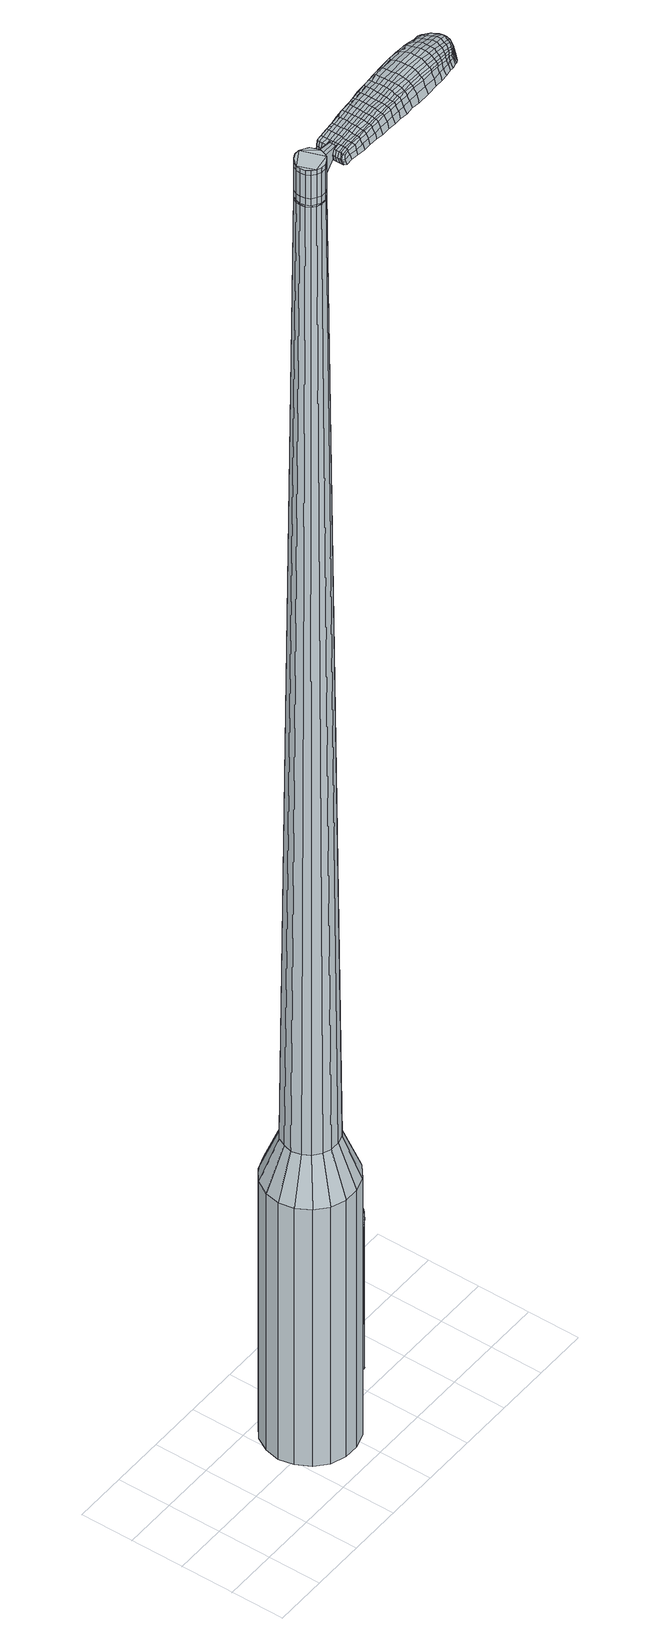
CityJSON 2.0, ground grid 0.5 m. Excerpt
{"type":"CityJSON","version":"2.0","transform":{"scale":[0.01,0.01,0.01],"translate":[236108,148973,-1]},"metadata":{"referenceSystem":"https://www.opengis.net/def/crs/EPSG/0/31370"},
"CityObjects":{
"object1":{"type":"GenericCityObject","attributes":{"cluster":33,"mean_distance_to_centroid":0.275,"new_centroid_x":236109.36,"new_centroid_y":148973.59,"mean_distance_to_camera":11.76,"H1":18.92,"H2":20.02,"Z_final":112.27,"cluster2":-1,"proj_x":236109.27,"proj_y":148979.59,"id_line":63072,"bearing_l":269.21,"distance":6,"orientation":"left","G_obj":359.21},"geometry":[{"type":"MultiSurface","lod":"2","boundaries":[[[0,1,2,3]],[[1,4,5,2]],[[4,6,7,5]],[[6,8,9,7]],[[8,10,11,9]],[[10,12,13,11]],[[12,14,15,13]],[[14,16,17,15]],[[16,18,19,17]],[[18,20,21,19]],[[20,22,23,21]],[[22,24,25,23]],[[24,26,27,25]],[[26,28,29,27]],[[28,30,31,29]],[[30,32,33,31]],[[32,34,35,33]],[[34,0,3,35]],[[36,37,38,39]],[[38,40,41,42]],[[41,43,42]],[[42,44,45,46]],[[45,47,46]],[[46,48,49,50]],[[49,51,50]],[[42,46,50,38]],[[50,52,39,38]],[[53,36,39]],[[2,5,7,35]],[[7,9,11,15]],[[11,13,15]],[[15,17,19,23]],[[19,21,23]],[[23,25,27,31]],[[27,29,31]],[[15,23,31,7]],[[31,33,35,7]],[[3,2,35]],[[1,0,54,55]],[[0,34,56,54]],[[34,32,57,56]],[[32,30,58,57]],[[30,28,59,58]],[[28,26,60,59]],[[26,24,61,60]],[[24,22,62,61]],[[22,20,63,62]],[[20,18,64,63]],[[18,16,65,64]],[[16,14,66,65]],[[14,12,67,66]],[[12,10,68,67]],[[10,8,69,68]],[[8,6,70,69]],[[6,4,71,70]],[[4,1,55,71]],[[55,54,72,73]],[[54,56,74,72]],[[56,57,75,74]],[[57,58,76,75]],[[58,59,77,76]],[[59,60,78,77]],[[60,61,79,78]],[[61,62,80,79]],[[62,63,81,80]],[[63,64,82,81]],[[64,65,83,82]],[[65,66,84,83]],[[66,67,85,84]],[[67,68,86,85]],[[68,69,87,86]],[[69,70,88,87]],[[70,71,89,88]],[[71,55,73,89]],[[90,91,92,93]],[[74,94,91,90]],[[95,96,94,74]],[[97,98,96,95]],[[99,100,98,97]],[[101,102,100,99]],[[79,103,102,101]],[[104,105,103,79]],[[81,106,105,104]],[[107,108,106,81]],[[83,109,108,107]],[[110,111,109,83]],[[85,112,111,110]],[[113,114,112,85]],[[115,116,114,113]],[[88,117,116,115]],[[118,119,117,88]],[[93,92,119,118]],[[120,121,122,123]],[[124,120,123,125]],[[126,124,125,127]],[[128,126,127,129]],[[130,128,129,131]],[[132,130,131,133]],[[134,132,133,135]],[[136,134,135,137]],[[138,136,137,139]],[[140,138,139,141]],[[142,140,141,143]],[[144,142,143,145]],[[146,144,145,147]],[[148,146,147,149]],[[150,148,149,151]],[[152,150,151,153]],[[73,72,90,93]],[[72,74,90]],[[75,95,74]],[[75,76,97,95]],[[76,77,99,97]],[[77,78,101,99]],[[78,79,101]],[[80,104,79]],[[80,81,104]],[[82,107,81]],[[82,83,107]],[[84,110,83]],[[84,85,110]],[[86,113,85]],[[86,87,115,113]],[[87,88,115]],[[89,118,88]],[[89,73,93,118]],[[154,155,92,91]],[[155,156,119,92]],[[156,117,119]],[[157,116,117]],[[157,158,114,116]],[[158,112,114]],[[159,111,112]],[[159,109,111]],[[160,108,109]],[[160,106,108]],[[161,105,106]],[[161,103,105]],[[162,102,103]],[[162,163,100,102]],[[163,164,98,100]],[[164,165,96,98]],[[165,94,96]],[[154,91,94]],[[39,52,152,166]],[[155,154,167,153]],[[53,39,166,121]],[[154,94,122,167]],[[36,53,121,120]],[[94,165,123,122]],[[37,36,120,124]],[[165,164,125,123]],[[38,37,124,126]],[[164,163,127,125]],[[40,38,126,128]],[[163,162,129,127]],[[41,40,128,130]],[[162,103,131,129]],[[43,41,130,132]],[[103,161,133,131]],[[42,43,132,134]],[[161,106,135,133]],[[44,42,134,136]],[[106,160,137,135]],[[45,44,136,138]],[[160,109,139,137]],[[47,45,138,140]],[[109,159,141,139]],[[46,47,140,142]],[[159,112,143,141]],[[48,46,142,144]],[[112,158,145,143]],[[49,48,144,146]],[[158,157,147,145]],[[51,49,146,148]],[[157,117,149,147]],[[50,51,148,150]],[[117,156,151,149]],[[52,50,150,152]],[[156,155,153,151]],[[152,153,168,169]],[[153,167,170,168]],[[167,122,171,170]],[[122,121,172,171]],[[121,166,173,172]],[[166,152,169,173]],[[174,175,176,177]],[[178,174,177,179]],[[174,178,180,181]],[[175,174,181,182]],[[183,184,185,186]],[[187,183,186,188]],[[183,187,189,190]],[[184,183,190,191]],[[192,193,194,195]],[[196,192,195,197]],[[192,196,198,199]],[[193,192,199,200]],[[201,202,203,204]],[[205,201,204,206]],[[201,205,207,208]],[[202,201,208,209]],[[210,211,212,213]],[[214,210,213,215]],[[210,214,216,217]],[[211,210,217,218]],[[219,220,221,222]],[[223,219,222,224]],[[219,223,225,226]],[[220,219,226,227]],[[228,229,230,231]],[[220,228,231,221]],[[228,220,227,232]],[[229,228,232,233]],[[234,235,236,237]],[[229,234,237,230]],[[234,229,233,238]],[[235,234,238,239]],[[240,178,179,241]],[[235,240,241,236]],[[240,235,239,242]],[[178,240,242,180]],[[243,244,245,246]],[[247,243,246,248]],[[243,247,249,250]],[[244,243,250,251]],[[252,253,254,255]],[[244,252,255,245]],[[252,244,251,256]],[[253,252,256,257]],[[258,259,260,261]],[[253,258,261,254]],[[258,253,257,262]],[[259,258,262,263]],[[264,265,266,267]],[[259,264,267,260]],[[264,259,263,268]],[[265,264,268,269]],[[270,175,182,271]],[[265,270,271,266]],[[270,265,269,272]],[[175,270,272,176]],[[273,274,275,276]],[[277,273,276,278]],[[273,277,279,280]],[[274,273,280,281]],[[282,283,284,285]],[[274,282,285,275]],[[282,274,281,286]],[[283,282,286,287]],[[288,289,290,291]],[[283,288,291,284]],[[288,283,287,292]],[[289,288,292,293]],[[294,187,188,295]],[[289,294,295,290]],[[294,289,293,296]],[[187,294,296,189]],[[297,298,299,300]],[[301,297,300,302]],[[297,301,303,304]],[[298,297,304,305]],[[306,307,308,309]],[[298,306,309,299]],[[306,298,305,310]],[[307,306,310,311]],[[312,313,314,315]],[[307,312,315,308]],[[312,307,311,316]],[[313,312,316,317]],[[318,319,320,321]],[[313,318,321,314]],[[318,313,317,322]],[[319,318,322,323]],[[324,184,191,325]],[[319,324,325,320]],[[324,319,323,326]],[[184,324,326,185]],[[327,213,212,328]],[[329,327,328,330]],[[327,329,331,332]],[[213,327,332,215]],[[333,329,330,334]],[[335,333,334,336]],[[333,335,337,338]],[[329,333,338,331]],[[339,335,336,340]],[[341,339,340,342]],[[339,341,343,344]],[[335,339,344,337]],[[345,341,342,346]],[[347,345,346,348]],[[345,347,349,350]],[[341,345,350,343]],[[351,347,348,352]],[[202,351,352,203]],[[351,202,209,353]],[[347,351,353,349]],[[354,355,200,199]],[[356,354,199,198]],[[354,356,357,358]],[[355,354,358,359]],[[360,361,359,358]],[[362,360,358,357]],[[360,362,363,364]],[[361,360,364,365]],[[366,367,365,364]],[[368,366,364,363]],[[366,368,369,370]],[[367,366,370,371]],[[372,373,371,370]],[[374,372,370,369]],[[372,374,207,205]],[[373,372,205,206]],[[375,376,377,378]],[[277,375,378,279]],[[375,277,278,379]],[[376,375,379,380]],[[381,196,197,382]],[[376,381,382,377]],[[381,376,380,383]],[[196,381,383,198]],[[384,385,386,387]],[[223,384,387,225]],[[384,223,224,388]],[[385,384,388,389]],[[390,391,392,393]],[[385,390,393,386]],[[390,385,389,394]],[[391,390,394,395]],[[396,193,200,397]],[[391,396,397,392]],[[396,391,395,398]],[[193,396,398,194]],[[399,400,401,402]],[[181,399,402,182]],[[399,181,180,403]],[[400,399,403,404]],[[405,406,407,408]],[[400,405,408,401]],[[405,400,404,409]],[[406,405,409,410]],[[411,204,203,412]],[[406,411,412,407]],[[411,406,410,413]],[[204,411,413,206]],[[414,415,416,417]],[[186,414,417,188]],[[414,186,185,418]],[[415,414,418,419]],[[420,208,207,421]],[[415,420,421,416]],[[420,415,419,422]],[[208,420,422,209]],[[423,424,425,426]],[[301,423,426,303]],[[423,301,302,427]],[[424,423,427,428]],[[429,214,215,430]],[[424,429,430,425]],[[429,424,428,431]],[[214,429,431,216]],[[432,433,434,435]],[[247,432,435,249]],[[432,247,248,436]],[[433,432,436,437]],[[438,439,440,441]],[[433,438,441,434]],[[438,433,437,442]],[[439,438,442,443]],[[444,211,218,445]],[[439,444,445,440]],[[444,439,443,446]],[[211,444,446,212]],[[447,448,437,436]],[[246,447,436,248]],[[447,246,245,449]],[[448,447,449,450]],[[451,452,443,442]],[[448,451,442,437]],[[451,448,450,453]],[[452,451,453,454]],[[455,328,212,446]],[[452,455,446,443]],[[455,452,454,456]],[[328,455,456,330]],[[457,458,459,460]],[[304,457,460,305]],[[457,304,303,426]],[[458,457,426,425]],[[461,332,331,462]],[[458,461,462,459]],[[461,458,425,430]],[[332,461,430,215]],[[463,464,450,449]],[[255,463,449,245]],[[463,255,254,465]],[[464,463,465,466]],[[467,468,454,453]],[[464,467,453,450]],[[467,464,466,469]],[[468,467,469,470]],[[471,334,330,456]],[[468,471,456,454]],[[471,468,470,472]],[[334,471,472,336]],[[473,474,475,476]],[[310,473,476,311]],[[473,310,305,460]],[[474,473,460,459]],[[477,338,337,478]],[[474,477,478,475]],[[477,474,459,462]],[[338,477,462,331]],[[479,480,466,465]],[[261,479,465,254]],[[479,261,260,481]],[[480,479,481,482]],[[483,484,470,469]],[[480,483,469,466]],[[483,480,482,485]],[[484,483,485,486]],[[487,340,336,472]],[[484,487,472,470]],[[487,484,486,488]],[[340,487,488,342]],[[489,490,491,492]],[[316,489,492,317]],[[489,316,311,476]],[[490,489,476,475]],[[493,344,343,494]],[[490,493,494,491]],[[493,490,475,478]],[[344,493,478,337]],[[495,496,482,481]],[[267,495,481,260]],[[495,267,266,497]],[[496,495,497,498]],[[499,500,486,485]],[[496,499,485,482]],[[499,496,498,501]],[[500,499,501,502]],[[503,346,342,488]],[[500,503,488,486]],[[503,500,502,504]],[[346,503,504,348]],[[505,506,507,508]],[[322,505,508,323]],[[505,322,317,492]],[[506,505,492,491]],[[509,350,349,510]],[[506,509,510,507]],[[509,506,491,494]],[[350,509,494,343]],[[511,512,498,497]],[[271,511,497,266]],[[511,271,182,402]],[[512,511,402,401]],[[513,514,502,501]],[[512,513,501,498]],[[513,512,401,408]],[[514,513,408,407]],[[515,352,348,504]],[[514,515,504,502]],[[515,514,407,412]],[[352,515,412,203]],[[516,517,419,418]],[[326,516,418,185]],[[516,326,323,508]],[[517,516,508,507]],[[518,353,209,422]],[[517,518,422,419]],[[518,517,507,510]],[[353,518,510,349]],[[519,520,380,379]],[[276,519,379,278]],[[519,276,275,521]],[[520,519,521,522]],[[523,356,198,383]],[[520,523,383,380]],[[523,520,522,524]],[[356,523,524,357]],[[525,526,527,528]],[[226,525,528,227]],[[525,226,225,387]],[[526,525,387,386]],[[529,530,531,532]],[[526,529,532,527]],[[529,526,386,393]],[[530,529,393,392]],[[533,355,359,534]],[[530,533,534,531]],[[533,530,392,397]],[[355,533,397,200]],[[535,536,522,521]],[[285,535,521,275]],[[535,285,284,537]],[[536,535,537,538]],[[539,362,357,524]],[[536,539,524,522]],[[539,536,538,540]],[[362,539,540,363]],[[541,542,543,544]],[[232,541,544,233]],[[541,232,227,528]],[[542,541,528,527]],[[545,546,547,548]],[[542,545,548,543]],[[545,542,527,532]],[[546,545,532,531]],[[549,361,365,550]],[[546,549,550,547]],[[549,546,531,534]],[[361,549,534,359]],[[551,552,538,537]],[[291,551,537,284]],[[551,291,290,553]],[[552,551,553,554]],[[555,368,363,540]],[[552,555,540,538]],[[555,552,554,556]],[[368,555,556,369]],[[557,558,559,560]],[[238,557,560,239]],[[557,238,233,544]],[[558,557,544,543]],[[561,562,563,564]],[[558,561,564,559]],[[561,558,543,548]],[[562,561,548,547]],[[565,367,371,566]],[[562,565,566,563]],[[565,562,547,550]],[[367,565,550,365]],[[567,568,554,553]],[[295,567,553,290]],[[567,295,188,417]],[[568,567,417,416]],[[569,374,369,556]],[[568,569,556,554]],[[569,568,416,421]],[[374,569,421,207]],[[570,571,404,403]],[[242,570,403,180]],[[570,242,239,560]],[[571,570,560,559]],[[572,573,410,409]],[[571,572,409,404]],[[572,571,559,564]],[[573,572,564,563]],[[574,373,206,413]],[[573,574,413,410]],[[574,573,563,566]],[[373,574,566,371]],[[575,576,577,578]],[[578,577,579,580]],[[581,579,577,582]],[[582,577,576,583]],[[584,585,586,587]],[[587,586,588,589]],[[590,588,586,591]],[[591,586,585,592]],[[593,594,595,596]],[[596,595,597,598]],[[599,597,595,600]],[[600,595,594,601]],[[602,603,604,605]],[[605,604,606,607]],[[608,606,604,609]],[[609,604,603,610]],[[611,612,613,614]],[[614,613,615,616]],[[617,615,613,618]],[[618,613,612,619]],[[620,621,622,623]],[[623,622,624,625]],[[626,624,622,627]],[[627,622,621,628]],[[629,630,631,632]],[[632,631,621,620]],[[628,621,631,633]],[[633,631,630,634]],[[635,636,637,638]],[[638,637,630,629]],[[634,630,637,639]],[[639,637,636,640]],[[580,579,641,642]],[[642,641,636,635]],[[640,636,641,643]],[[643,641,579,581]],[[644,645,646,647]],[[647,646,648,649]],[[650,648,646,651]],[[651,646,645,652]],[[653,654,655,656]],[[656,655,645,644]],[[652,645,655,657]],[[657,655,654,658]],[[659,660,661,662]],[[662,661,654,653]],[[658,654,661,663]],[[663,661,660,664]],[[665,666,667,668]],[[668,667,660,659]],[[664,660,667,669]],[[669,667,666,670]],[[583,576,671,672]],[[672,671,666,665]],[[670,666,671,673]],[[673,671,576,575]],[[674,675,676,677]],[[677,676,678,679]],[[680,678,676,681]],[[681,676,675,682]],[[683,684,685,686]],[[686,685,675,674]],[[682,675,685,687]],[[687,685,684,688]],[[689,690,691,692]],[[692,691,684,683]],[[688,684,691,693]],[[693,691,690,694]],[[589,588,695,696]],[[696,695,690,689]],[[694,690,695,697]],[[697,695,588,590]],[[698,699,700,701]],[[701,700,702,703]],[[704,702,700,705]],[[705,700,699,706]],[[707,708,709,710]],[[710,709,699,698]],[[706,699,709,711]],[[711,709,708,712]],[[713,714,715,716]],[[716,715,708,707]],[[712,708,715,717]],[[717,715,714,718]],[[719,720,721,722]],[[722,721,714,713]],[[718,714,721,723]],[[723,721,720,724]],[[592,585,725,726]],[[726,725,720,719]],[[724,720,725,727]],[[727,725,585,584]],[[611,614,728,729]],[[729,728,730,731]],[[732,730,728,733]],[[733,728,614,616]],[[731,730,734,735]],[[735,734,736,737]],[[738,736,734,739]],[[739,734,730,732]],[[737,736,740,741]],[[741,740,742,743]],[[744,742,740,745]],[[745,740,736,738]],[[743,742,746,747]],[[747,746,748,749]],[[750,748,746,751]],[[751,746,742,744]],[[749,748,752,753]],[[753,752,603,602]],[[610,603,752,754]],[[754,752,748,750]],[[601,755,756,600]],[[600,756,757,599]],[[758,757,756,759]],[[759,756,755,760]],[[760,761,762,759]],[[759,762,763,758]],[[764,763,762,765]],[[765,762,761,766]],[[766,767,768,765]],[[765,768,769,764]],[[770,769,768,771]],[[771,768,767,772]],[[772,773,774,771]],[[771,774,775,770]],[[608,775,774,606]],[[606,774,773,607]],[[776,777,778,779]],[[779,778,678,680]],[[679,678,778,780]],[[780,778,777,781]],[[598,597,782,783]],[[783,782,777,776]],[[781,777,782,784]],[[784,782,597,599]],[[785,786,787,788]],[[788,787,624,626]],[[625,624,787,789]],[[789,787,786,790]],[[791,792,793,794]],[[794,793,786,785]],[[790,786,793,795]],[[795,793,792,796]],[[601,594,797,798]],[[798,797,792,791]],[[796,792,797,799]],[[799,797,594,593]],[[800,801,802,803]],[[803,802,582,583]],[[581,582,802,804]],[[804,802,801,805]],[[806,807,808,809]],[[809,808,801,800]],[[805,801,808,810]],[[810,808,807,811]],[[602,605,812,813]],[[813,812,807,806]],[[811,807,812,814]],[[814,812,605,607]],[[815,816,817,818]],[[818,817,587,589]],[[584,587,817,819]],[[819,817,816,820]],[[608,609,821,822]],[[822,821,816,815]],[[820,816,821,823]],[[823,821,609,610]],[[824,825,826,827]],[[827,826,702,704]],[[702,826,703]],[[703,826,825,828]],[[616,615,829,830]],[[830,829,825,824]],[[828,825,829,831]],[[831,829,615,617]],[[832,833,834]],[[834,833,648,650]],[[649,648,833,835]],[[835,833,832,836]],[[837,838,839,840]],[[840,839,832,834]],[[836,832,839,841]],[[841,839,838,842]],[[619,612,843,844]],[[844,843,838,837]],[[842,838,843,845]],[[845,843,612,611]],[[836,846,847,835]],[[835,847,647,649]],[[644,647,847,848]],[[847,846,848]],[[842,849,850,841]],[[841,850,846,836]],[[848,846,850,851]],[[851,850,849,852]],[[611,729,853,845]],[[845,853,849,842]],[[852,849,853,854]],[[854,853,729,731]],[[855,856,857,858]],[[858,857,705,706]],[[704,705,857,827]],[[827,857,856,824]],[[732,733,859,860]],[[860,859,856,855]],[[824,856,859,830]],[[830,859,733,616]],[[861,862,848]],[[848,862,656,644]],[[653,656,862,863]],[[863,862,861,864]],[[852,865,866,851]],[[851,866,861,848]],[[864,861,866,867]],[[867,866,865,868]],[[731,735,869,854]],[[854,869,865,852]],[[868,865,869,870]],[[870,869,735,737]],[[871,872,873,874]],[[874,873,711,712]],[[706,711,873,858]],[[858,873,872,855]],[[738,739,875,876]],[[876,875,872,871]],[[855,872,875,860]],[[860,875,739,732]],[[864,877,878,863]],[[863,878,662,653]],[[659,662,878,879]],[[879,878,877,880]],[[868,881,882,867]],[[867,882,877,864]],[[880,877,882,883]],[[883,882,881,884]],[[737,741,885,870]],[[870,885,881,868]],[[884,881,885,886]],[[886,885,741,743]],[[887,888,889,890]],[[890,889,717,718]],[[712,717,889,874]],[[874,889,888,871]],[[744,745,891,892]],[[892,891,888,887]],[[871,888,891,876]],[[876,891,745,738]],[[880,893,894,879]],[[879,894,668,659]],[[665,668,894,895]],[[895,894,893,896]],[[884,897,898,883]],[[883,898,893,880]],[[896,893,898,899]],[[899,898,897,900]],[[743,747,901,886]],[[886,901,897,884]],[[900,897,901,902]],[[902,901,747,749]],[[903,904,905,906]],[[906,905,723,724]],[[718,723,905,890]],[[890,905,904,887]],[[750,751,907,908]],[[908,907,904,903]],[[887,904,907,892]],[[892,907,751,744]],[[896,909,910,895]],[[895,910,672,665]],[[583,672,910,803]],[[803,910,909,800]],[[900,911,912,899]],[[899,912,909,896]],[[800,909,912,809]],[[809,912,911,806]],[[749,753,913,902]],[[902,913,911,900]],[[806,911,913,813]],[[813,913,753,602]],[[820,914,915,819]],[[819,915,727,584]],[[724,727,915,906]],[[906,915,914,903]],[[610,754,916,823]],[[823,916,914,820]],[[903,914,916,908]],[[908,916,754,750]],[[781,917,918,780]],[[780,918,677,679]],[[674,677,918,919]],[[919,918,917,920]],[[599,757,921,784]],[[784,921,917,781]],[[920,917,921,922]],[[922,921,757,758]],[[923,924,925,926]],[[926,925,627,628]],[[626,627,925,788]],[[788,925,924,785]],[[927,928,929,930]],[[930,929,924,923]],[[785,924,929,794]],[[794,929,928,791]],[[760,755,931,932]],[[932,931,928,927]],[[791,928,931,798]],[[798,931,755,601]],[[920,933,934,919]],[[919,934,686,674]],[[683,686,934,935]],[[935,934,933,936]],[[758,763,937,922]],[[922,937,933,920]],[[936,933,937,938]],[[938,937,763,764]],[[939,940,941,942]],[[942,941,633,634]],[[628,633,941,926]],[[926,941,940,923]],[[943,944,945,946]],[[946,945,940,939]],[[923,940,945,930]],[[930,945,944,927]],[[766,761,947,948]],[[948,947,944,943]],[[927,944,947,932]],[[932,947,761,760]],[[936,949,950,935]],[[935,950,692,683]],[[689,692,950,951]],[[951,950,949,952]],[[764,769,953,938]],[[938,953,949,936]],[[952,949,953,954]],[[954,953,769,770]],[[955,956,957,958]],[[958,957,639,640]],[[634,639,957,942]],[[942,957,956,939]],[[959,960,961,962]],[[962,961,956,955]],[[939,956,961,946]],[[946,961,960,943]],[[772,767,963,964]],[[964,963,960,959]],[[943,960,963,948]],[[948,963,767,766]],[[952,965,966,951]],[[951,966,696,689]],[[589,696,966,818]],[[818,966,965,815]],[[770,775,967,954]],[[954,967,965,952]],[[815,965,967,822]],[[822,967,775,608]],[[805,968,969,804]],[[804,969,643,581]],[[640,643,969,958]],[[958,969,968,955]],[[811,970,971,810]],[[810,971,968,805]],[[955,968,971,962]],[[962,971,970,959]],[[607,773,972,814]],[[814,972,970,811]],[[959,970,972,964]],[[964,972,773,772]],[[575,578,177,176]],[[578,580,179,177]],[[590,591,190,189]],[[591,592,191,190]],[[593,596,195,194]],[[596,598,197,195]],[[617,618,217,216]],[[618,619,218,217]],[[620,623,222,221]],[[623,625,224,222]],[[629,632,231,230]],[[632,620,221,231]],[[635,638,237,236]],[[638,629,230,237]],[[580,642,241,179]],[[642,635,236,241]],[[650,651,250,249]],[[651,652,251,250]],[[652,657,256,251]],[[657,658,257,256]],[[658,663,262,257]],[[663,664,263,262]],[[664,669,268,263]],[[669,670,269,268]],[[670,673,272,269]],[[673,575,176,272]],[[680,681,280,279]],[[681,682,281,280]],[[682,687,286,281]],[[687,688,287,286]],[[688,693,292,287]],[[693,694,293,292]],[[694,697,296,293]],[[697,590,189,296]],[[698,701,300,299]],[[701,703,302,300]],[[707,710,309,308]],[[710,698,299,309]],[[713,716,315,314]],[[716,707,308,315]],[[719,722,321,320]],[[722,713,314,321]],[[592,726,325,191]],[[726,719,320,325]],[[776,779,378,377]],[[779,680,279,378]],[[598,783,382,197]],[[783,776,377,382]],[[625,789,388,224]],[[789,790,389,388]],[[790,795,394,389]],[[795,796,395,394]],[[796,799,398,395]],[[799,593,194,398]],[[703,427,302]],[[703,828,428,427]],[[828,831,431,428]],[[831,617,216,431]],[[834,435,434]],[[834,650,249,435]],[[837,840,441,440]],[[840,834,434,441]],[[619,844,445,218]],[[844,837,440,445]],[[973,974,975,976]],[[977,978,976,975]],[[979,980,981,982]],[[983,984,985,986]],[[974,987,988,975]],[[989,977,975,988]],[[990,979,982,991]],[[992,993,984,983]],[[987,994,995,988]],[[995,996,989,988]],[[997,990,991,998]],[[999,993,992,1000]],[[994,1001,1002,995]],[[1002,1003,996,995]],[[1004,997,998,1005]],[[1006,999,1000,1007]],[[1008,1009,1010,1011]],[[1012,1013,1009,1008]],[[1012,1014,1015,1013]],[[1014,1016,1017,1015]],[[1018,1019,1020,1021]],[[1022,1023,1019,1018]],[[1024,1025,1023,1022]],[[1026,1027,1025,1024]],[[1021,1010,1009,1018]],[[1018,1009,1013,1022]],[[1013,1015,1024,1022]],[[1015,1017,1026,1024]],[[982,981,978,977]],[[991,982,977,989]],[[996,998,991,989]],[[1003,1005,998,996]],[[983,986,980,979]],[[992,983,979,990]],[[1000,992,990,997]],[[1007,1000,997,1004]],[[984,1008,1011,985]],[[993,1012,1008,984]],[[1014,1012,993,999]],[[1016,1014,999,1006]],[[1028,1029,1030,1031]],[[1030,1032,1033,1034]],[[1030,1034,1035,1036]],[[1030,1036,1031]],[[1037,1028,1031,1038]],[[1039,1038,1031,1040]],[[1041,1040,1031]],[[1042,1030,1029,1043]],[[1044,1042,1043,1045]],[[1046,1044,1045,1047]],[[1048,1046,1047,1049]],[[1050,1048,1049,1051]],[[1051,1052,1053,1054]],[[1051,1054,1055,1056]],[[1051,1056,1057,1058]],[[1057,1059,1060,1061]],[[1057,1061,1062,1063]],[[1057,1063,1058]],[[1051,1058,1050]],[[1064,1065,1029,1028]],[[1066,1067,1032,1030]],[[1068,1069,1041,1031]],[[1065,1070,1043,1029]],[[1071,1066,1030,1042]],[[1070,1072,1045,1043]],[[1073,1071,1042,1044]],[[1072,1074,1047,1045]],[[1075,1073,1044,1046]],[[1074,1076,1049,1047]],[[1077,1075,1046,1048]],[[1076,1078,1051,1049]],[[1079,1077,1048,1050]],[[1078,1080,1052,1051]],[[1081,1082,1059,1057]],[[1083,1079,1050,1058]],[[1053,1052,1080,1084]],[[1054,1053,1084,1085]],[[1055,1054,1085,1086]],[[1056,1055,1086,1087]],[[1057,1056,1087,1081]],[[1088,1064,1028,1037]],[[1089,1088,1037,1038]],[[1090,1089,1038,1039]],[[1091,1090,1039,1040]],[[1069,1091,1040,1041]],[[1033,1032,1067,1092]],[[1060,1059,1082,1093]],[[1034,1033,1092,1094]],[[1035,1034,1094,1095]],[[1036,1035,1095,1096]],[[1031,1036,1096,1068]],[[1061,1060,1093,1097]],[[1062,1061,1097,1098]],[[1063,1062,1098,1099]],[[1058,1063,1099,1083]]]}]}
},
"vertices":[
[180,60,384],[177,45,384],[177,45,96],[180,60,96],[170,33,384],[170,33,96],[158,23,384],[158,23,96],[144,19,384],[144,19,96],[130,19,384],[130,19,96],[116,24,384],[116,24,96],[105,34,384],[105,34,96],[98,47,384],[98,47,96],[95,61,384],[95,61,96],[98,75,384],[98,75,96],[105,88,384],[105,88,96],[117,97,384],[117,97,96],[131,102,384],[131,102,96],[145,102,384],[145,102,96],[159,97,384],[159,97,96],[170,87,384],[170,87,96],[177,74,384],[177,74,96],[148,69,1524],[144,72,1524],[140,74,1524],[151,60,1524],[135,74,1524],[131,72,1524],[125,65,1524],[127,69,1524],[124,61,1524],[125,56,1524],[131,49,1524],[127,52,1524],[135,47,1524],[140,47,1524],[148,52,1524],[144,49,1524],[150,56,1524],[150,65,1524],[163,60,429],[161,51,429],[161,69,429],[157,76,429],[150,82,429],[142,85,429],[133,85,429],[125,82,429],[118,77,429],[114,69,429],[112,61,429],[114,52,429],[118,45,429],[125,39,429],[133,36,429],[142,36,429],[150,38,429],[157,44,429],[151,60,1483],[150,56,1483],[150,65,1483],[148,69,1483],[144,72,1483],[140,74,1483],[135,74,1483],[131,72,1483],[127,69,1483],[125,65,1483],[124,61,1483],[125,56,1483],[127,52,1483],[131,49,1483],[135,47,1483],[140,47,1483],[144,49,1483],[148,52,1483],[150,60,1483],[150,60,1485],[149,56,1485],[149,56,1483],[150,65,1485],[147,69,1483],[147,69,1485],[144,71,1483],[144,71,1485],[140,73,1483],[140,73,1485],[135,73,1483],[135,73,1485],[131,72,1485],[128,69,1483],[128,69,1485],[125,65,1485],[125,61,1483],[125,61,1485],[125,56,1485],[128,52,1483],[128,52,1485],[131,49,1485],[135,48,1483],[135,48,1485],[140,48,1483],[140,48,1485],[144,49,1485],[147,52,1483],[147,52,1485],[148,69,1519],[150,65,1519],[150,65,1493],[148,69,1493],[144,72,1519],[144,72,1493],[140,74,1519],[140,74,1493],[135,74,1519],[135,74,1493],[131,72,1519],[131,72,1493],[127,69,1519],[127,69,1493],[125,65,1519],[125,65,1493],[124,61,1519],[124,61,1493],[125,56,1519],[125,56,1493],[127,52,1519],[127,52,1493],[131,49,1519],[131,49,1493],[135,47,1519],[135,47,1493],[140,47,1519],[140,47,1493],[144,49,1519],[144,49,1493],[148,52,1519],[148,52,1493],[150,56,1519],[150,56,1493],[151,60,1485],[150,56,1485],[148,52,1485],[140,47,1485],[135,47,1485],[127,52,1485],[124,61,1485],[127,69,1485],[135,74,1485],[140,74,1485],[144,72,1485],[148,69,1485],[151,60,1519],[151,60,1493],[170,57,1513],[170,57,1518],[170,60,1513],[170,63,1513],[170,63,1518],[170,60,1518],[243,39,1519],[236,40,1518],[238,38,1509],[245,38,1510],[252,39,1519],[253,37,1510],[251,41,1526],[242,41,1525],[235,41,1525],[244,78,1519],[237,78,1518],[236,76,1525],[243,76,1525],[253,78,1519],[252,77,1526],[254,80,1510],[246,79,1510],[238,79,1509],[317,59,1519],[317,56,1519],[318,56,1513],[318,59,1513],[316,63,1519],[317,64,1513],[315,63,1524],[316,59,1524],[316,56,1524],[243,60,1530],[236,60,1529],[236,57,1529],[243,57,1530],[252,60,1531],[252,57,1531],[252,64,1530],[243,64,1530],[236,64,1529],[163,61,1512],[162,59,1512],[164,59,1517],[164,61,1517],[163,64,1512],[164,64,1517],[163,65,1506],[163,61,1506],[163,58,1506],[303,40,1519],[299,40,1519],[300,38,1512],[304,39,1512],[305,41,1518],[306,39,1512],[304,41,1522],[302,41,1523],[299,41,1524],[295,39,1519],[289,39,1519],[290,37,1512],[296,38,1512],[294,40,1524],[288,40,1525],[283,39,1519],[275,38,1519],[276,37,1511],[284,37,1511],[282,40,1526],[274,40,1526],[264,39,1519],[265,37,1510],[263,40,1526],[170,45,1513],[177,44,1513],[177,45,1518],[169,46,1517],[164,45,1512],[165,46,1516],[165,44,1506],[171,44,1507],[178,43,1507],[185,43,1514],[192,43,1515],[191,44,1520],[184,45,1519],[186,42,1507],[193,42,1507],[200,42,1515],[207,42,1516],[206,43,1522],[199,44,1521],[201,41,1508],[208,40,1508],[215,41,1517],[222,41,1517],[221,42,1524],[214,43,1523],[216,40,1508],[223,39,1509],[229,40,1518],[228,42,1524],[230,39,1509],[304,76,1519],[301,76,1519],[300,75,1524],[304,74,1523],[306,75,1518],[306,74,1522],[307,76,1512],[305,77,1512],[302,77,1512],[296,77,1519],[290,77,1519],[289,76,1525],[295,75,1524],[297,78,1512],[291,79,1512],[284,78,1519],[276,78,1519],[275,77,1526],[283,76,1526],[285,79,1511],[277,79,1511],[265,78,1519],[264,77,1526],[266,80,1510],[170,75,1513],[178,75,1513],[179,76,1507],[171,76,1507],[165,74,1512],[166,75,1506],[166,74,1516],[170,74,1517],[177,74,1518],[185,76,1514],[193,76,1515],[194,77,1507],[186,77,1507],[185,74,1519],[192,75,1520],[200,76,1515],[208,77,1516],[209,78,1508],[202,78,1508],[200,75,1521],[207,75,1522],[215,77,1517],[223,77,1517],[224,79,1509],[216,78,1508],[214,75,1523],[222,76,1524],[230,78,1518],[231,79,1509],[229,76,1524],[169,61,1519],[169,59,1519],[177,61,1520],[177,58,1520],[177,64,1520],[169,64,1519],[184,61,1522],[184,58,1522],[191,61,1523],[191,58,1523],[192,64,1523],[184,64,1521],[199,61,1524],[199,58,1524],[206,61,1525],[206,58,1525],[206,64,1525],[199,64,1524],[214,61,1526],[214,58,1526],[221,61,1527],[221,57,1527],[221,64,1527],[214,64,1526],[228,60,1528],[228,57,1528],[229,64,1528],[313,59,1527],[313,56,1527],[312,63,1526],[307,64,1527],[308,60,1528],[308,56,1528],[302,60,1529],[302,56,1529],[301,64,1528],[294,64,1530],[294,60,1530],[294,56,1530],[287,60,1531],[287,56,1531],[287,64,1530],[278,64,1531],[278,60,1531],[278,56,1531],[265,60,1531],[265,57,1531],[265,64,1531],[308,74,1518],[311,72,1519],[312,73,1513],[309,75,1513],[307,73,1523],[309,71,1523],[314,68,1519],[315,68,1513],[312,68,1524],[307,41,1518],[309,43,1518],[308,44,1523],[306,42,1523],[308,40,1513],[310,42,1513],[312,46,1519],[315,49,1519],[313,49,1524],[311,46,1523],[313,45,1513],[315,48,1513],[316,52,1519],[315,52,1524],[317,52,1513],[242,43,1528],[242,44,1528],[235,45,1528],[235,43,1527],[251,42,1528],[251,44,1529],[243,47,1529],[243,50,1530],[236,51,1529],[235,48,1528],[252,47,1529],[252,50,1530],[243,54,1530],[236,54,1529],[252,53,1531],[243,75,1528],[243,73,1529],[252,73,1529],[252,75,1528],[236,75,1527],[236,72,1528],[243,69,1529],[252,69,1530],[236,68,1528],[163,73,1512],[163,71,1512],[164,71,1517],[164,73,1517],[164,74,1506],[164,72,1506],[163,68,1512],[164,68,1517],[164,68,1506],[162,47,1512],[162,48,1512],[163,47,1506],[163,46,1506],[163,47,1517],[164,49,1517],[162,51,1512],[162,53,1512],[163,53,1506],[163,50,1506],[164,51,1517],[164,54,1517],[162,56,1512],[163,56,1506],[164,56,1517],[169,47,1519],[169,49,1519],[176,47,1520],[176,48,1520],[169,51,1519],[169,53,1519],[176,51,1520],[176,53,1520],[169,56,1519],[176,56,1520],[169,73,1519],[169,71,1519],[177,71,1520],[177,73,1520],[169,67,1519],[177,68,1520],[184,46,1521],[184,48,1521],[191,46,1522],[191,47,1522],[184,50,1521],[184,53,1521],[191,50,1522],[191,53,1523],[184,56,1522],[191,55,1523],[184,73,1521],[184,71,1521],[192,71,1522],[192,73,1522],[184,68,1521],[192,68,1522],[199,45,1523],[199,47,1523],[206,45,1524],[206,47,1524],[199,49,1523],[199,52,1524],[206,49,1525],[206,52,1525],[199,55,1524],[206,55,1525],[199,74,1523],[199,71,1523],[207,72,1524],[207,74,1524],[199,68,1524],[206,68,1525],[213,44,1525],[213,46,1525],[221,44,1526],[221,46,1526],[213,49,1526],[214,52,1526],[221,48,1527],[221,51,1527],[214,55,1526],[221,54,1527],[214,74,1525],[214,72,1525],[221,72,1526],[221,74,1526],[214,68,1526],[221,68,1527],[228,43,1527],[228,45,1527],[228,48,1527],[228,51,1528],[228,54,1528],[229,74,1527],[229,72,1527],[229,68,1528],[305,73,1525],[307,71,1525],[301,74,1526],[303,72,1526],[310,68,1526],[305,68,1527],[304,42,1525],[306,44,1525],[302,44,1526],[300,42,1525],[308,46,1525],[310,49,1526],[306,49,1527],[304,46,1526],[312,52,1526],[307,52,1527],[296,74,1526],[298,72,1527],[290,75,1527],[291,72,1528],[299,68,1528],[293,68,1529],[295,42,1526],[296,43,1527],[290,43,1528],[289,41,1527],[298,46,1527],[300,49,1528],[293,49,1529],[292,46,1528],[301,52,1528],[294,52,1530],[284,75,1528],[285,73,1529],[275,75,1528],[276,73,1529],[286,69,1529],[277,69,1530],[283,41,1528],[284,43,1528],[275,43,1529],[275,41,1528],[285,46,1529],[286,49,1530],[277,49,1530],[276,46,1530],[287,52,1530],[278,53,1531],[264,75,1529],[264,73,1529],[265,69,1530],[263,42,1528],[263,44,1529],[264,46,1530],[265,50,1530],[265,53,1531],[238,40,1509],[236,42,1518],[244,41,1518],[245,40,1509],[252,41,1519],[253,39,1510],[251,43,1525],[243,43,1525],[236,43,1525],[236,74,1525],[237,76,1518],[244,76,1518],[243,74,1525],[253,76,1519],[252,75,1525],[254,78,1510],[246,77,1509],[238,77,1509],[316,56,1513],[315,56,1519],[315,59,1519],[316,59,1513],[314,63,1519],[315,63,1513],[313,63,1524],[314,59,1524],[314,56,1524],[236,57,1528],[236,60,1528],[244,60,1529],[244,57,1529],[253,60,1529],[253,57,1529],[253,64,1529],[244,64,1529],[236,64,1528],[166,59,1516],[165,59,1512],[165,61,1512],[166,61,1516],[165,64,1512],[166,64,1516],[166,64,1506],[166,61,1506],[166,58,1506],[300,40,1512],[299,42,1519],[302,42,1518],[303,41,1512],[304,42,1518],[305,41,1512],[304,43,1522],[302,43,1523],[299,43,1523],[290,39,1512],[289,41,1519],[294,41,1519],[295,40,1512],[294,42,1524],[288,42,1525],[276,39,1511],[275,40,1519],[283,41,1519],[284,39,1511],[282,42,1525],[274,42,1526],[264,41,1519],[265,39,1510],[263,42,1526],[177,47,1518],[178,46,1513],[170,47,1513],[170,48,1517],[165,47,1512],[166,48,1515],[166,46,1506],[171,46,1506],[178,45,1507],[192,46,1520],[192,45,1514],[185,45,1514],[184,47,1519],[186,44,1507],[194,44,1507],[207,45,1522],[207,44,1516],[200,44,1515],[199,46,1521],[201,43,1508],[209,42,1508],[221,44,1523],[222,43,1517],[215,43,1516],[214,45,1522],[216,42,1508],[223,41,1508],[229,42,1517],[228,44,1524],[231,41,1509],[300,73,1523],[300,74,1519],[303,74,1518],[303,73,1523],[305,73,1518],[305,72,1522],[306,74,1512],[304,75,1512],[301,76,1512],[289,74,1525],[290,75,1519],[296,75,1519],[295,73,1524],[297,76,1512],[291,77,1512],[275,75,1526],[276,76,1519],[284,76,1519],[283,74,1525],[285,77,1511],[277,77,1511],[265,76,1519],[264,75,1526],[266,78,1510],[179,74,1507],[178,73,1513],[171,73,1513],[172,74,1506],[165,73,1512],[166,73,1506],[166,72,1515],[170,72,1517],[177,72,1518],[194,75,1507],[193,74,1514],[186,74,1514],[187,75,1507],[185,72,1519],[192,73,1520],[209,76,1508],[208,75,1516],[201,74,1515],[202,76,1508],[200,73,1521],[207,73,1522],[224,77,1508],[223,75,1517],[215,75,1516],[217,76,1508],[215,74,1522],[222,74,1523],[230,76,1517],[231,77,1509],[229,74,1524],[170,61,1518],[170,59,1518],[177,61,1519],[177,58,1519],[177,64,1519],[170,64,1518],[185,61,1520],[185,58,1520],[192,61,1521],[192,58,1521],[192,64,1521],[185,64,1520],[199,61,1523],[199,58,1523],[207,61,1524],[207,58,1524],[207,64,1524],[200,64,1523],[214,61,1525],[214,58,1525],[222,60,1526],[222,58,1526],[222,64,1526],[214,64,1525],[229,60,1527],[229,57,1527],[229,64,1527],[311,56,1526],[311,59,1526],[310,63,1525],[307,63,1526],[307,59,1526],[307,56,1526],[301,56,1528],[301,60,1528],[300,63,1527],[293,63,1528],[294,60,1529],[294,56,1529],[287,56,1530],[287,60,1530],[286,64,1529],[278,64,1530],[278,60,1530],[278,56,1530],[265,57,1530],[265,60,1530],[265,64,1530],[310,72,1513],[309,71,1518],[307,72,1518],[308,74,1512],[306,72,1523],[308,70,1523],[312,67,1519],[313,67,1513],[310,67,1523],[307,45,1523],[308,45,1518],[306,43,1518],[305,44,1523],[307,42,1512],[309,44,1512],[311,50,1523],[313,50,1519],[310,47,1519],[309,47,1523],[311,46,1513],[313,49,1513],[314,53,1519],[313,53,1524],[315,53,1513],[236,45,1527],[243,45,1527],[243,44,1527],[235,44,1526],[251,44,1527],[251,45,1528],[236,51,1528],[243,51,1528],[243,48,1528],[236,48,1527],[252,47,1528],[252,51,1529],[243,54,1529],[236,54,1528],[252,54,1529],[252,72,1528],[243,72,1527],[243,74,1527],[252,74,1527],[236,73,1526],[236,72,1527],[243,68,1528],[252,68,1528],[236,68,1527],[166,71,1516],[165,71,1512],[165,72,1512],[166,72,1516],[166,72,1506],[165,68,1512],[166,67,1516],[166,68,1506],[165,48,1512],[164,47,1512],[165,47,1506],[165,48,1516],[165,49,1516],[165,53,1506],[165,53,1512],[165,51,1512],[165,50,1506],[165,51,1516],[166,54,1516],[165,56,1512],[166,56,1506],[166,56,1516],[170,49,1518],[170,48,1518],[177,48,1519],[170,53,1518],[170,51,1518],[177,51,1519],[177,53,1519],[170,56,1518],[177,56,1519],[177,71,1519],[170,71,1518],[170,72,1518],[177,72,1519],[170,67,1518],[177,67,1519],[184,48,1520],[184,47,1520],[192,47,1521],[192,48,1521],[184,53,1520],[184,50,1520],[192,50,1521],[192,53,1521],[185,56,1520],[192,55,1521],[192,71,1521],[185,71,1520],[185,72,1520],[192,72,1521],[185,68,1520],[192,68,1521],[199,47,1522],[199,46,1522],[207,46,1523],[207,47,1523],[199,52,1522],[199,50,1522],[207,49,1523],[207,52,1524],[199,55,1523],[207,55,1524],[207,71,1523],[200,71,1522],[200,72,1522],[207,73,1523],[200,68,1522],[207,68,1523],[214,47,1524],[214,46,1524],[221,45,1525],[221,46,1525],[214,52,1525],[214,49,1524],[221,49,1525],[221,52,1526],[214,55,1525],[222,55,1526],[222,72,1525],[214,71,1524],[214,73,1524],[222,73,1525],[214,68,1524],[222,68,1525],[228,46,1526],[228,45,1526],[229,51,1527],[229,48,1526],[229,54,1527],[229,72,1526],[229,73,1526],[229,68,1526],[306,70,1524],[304,72,1524],[301,72,1525],[302,71,1525],[308,67,1525],[305,67,1525],[301,45,1525],[305,45,1524],[303,44,1524],[299,44,1525],[305,50,1526],[309,50,1525],[307,47,1524],[303,47,1525],[310,53,1525],[307,53,1526],[297,71,1526],[295,73,1526],[290,73,1526],[291,72,1527],[299,67,1526],[292,68,1527],[290,44,1527],[296,44,1526],[294,43,1526],[289,43,1526],[292,50,1528],[299,50,1527],[298,47,1526],[291,47,1527],[300,53,1527],[293,53,1528],[284,72,1527],[283,73,1527],[275,74,1527],[276,72,1528],[285,68,1528],[277,68,1529],[275,44,1528],[283,44,1527],[283,43,1527],[275,43,1527],[277,50,1529],[286,50,1529],[285,47,1528],[276,47,1528],[286,53,1529],[278,53,1530],[264,72,1528],[264,74,1528],[265,68,1529],[263,44,1528],[263,43,1528],[265,50,1529],[264,47,1529],[265,53,1530],[165,46,1508],[165,53,1508],[198,51,1509],[198,43,1509],[220,50,1510],[219,42,1510],[259,49,1512],[259,40,1512],[241,40,1511],[241,49,1511],[277,49,1513],[291,49,1514],[290,40,1514],[277,40,1513],[166,60,1508],[198,59,1509],[220,59,1510],[259,58,1512],[241,59,1511],[277,58,1513],[291,58,1514],[166,66,1508],[198,67,1509],[220,68,1510],[259,68,1512],[241,68,1511],[291,67,1514],[277,67,1513],[166,73,1508],[198,75,1509],[220,76,1510],[259,77,1512],[241,77,1511],[291,76,1514],[278,77,1513],[304,49,1514],[309,51,1514],[309,44,1514],[304,41,1514],[304,58,1514],[309,58,1514],[304,66,1514],[309,65,1514],[304,75,1514],[309,72,1514],[314,53,1515],[317,57,1515],[317,55,1515],[313,49,1515],[314,58,1515],[317,58,1515],[314,62,1515],[317,59,1515],[314,66,1515],[317,60,1515],[157,99,334],[161,97,334],[161,97,165],[147,103,171],[157,99,165],[153,100,165],[151,101,166],[149,102,167],[148,103,169],[153,100,334],[151,101,333],[149,102,332],[148,103,331],[147,103,328],[172,88,165],[172,88,334],[179,75,165],[179,75,334],[181,60,165],[181,60,334],[178,45,165],[178,45,334],[171,32,165],[171,32,334],[168,29,334],[165,27,334],[163,25,333],[161,24,332],[160,23,331],[160,23,328],[168,29,165],[160,23,171],[160,23,169],[161,24,167],[163,25,166],[165,27,165],[156,96,334],[159,95,334],[159,95,165],[156,96,165],[146,100,171],[146,100,328],[170,86,334],[170,86,165],[176,74,334],[176,74,165],[178,60,334],[178,60,165],[176,46,334],[176,46,165],[169,34,334],[169,34,165],[166,31,334],[158,25,328],[158,25,171],[166,31,165],[163,29,334],[161,27,333],[159,26,332],[158,25,331],[152,98,334],[150,99,333],[148,99,332],[147,100,331],[152,98,165],[158,25,169],[150,99,166],[148,99,167],[147,100,169],[159,26,167],[161,27,166],[163,29,165]
]}
